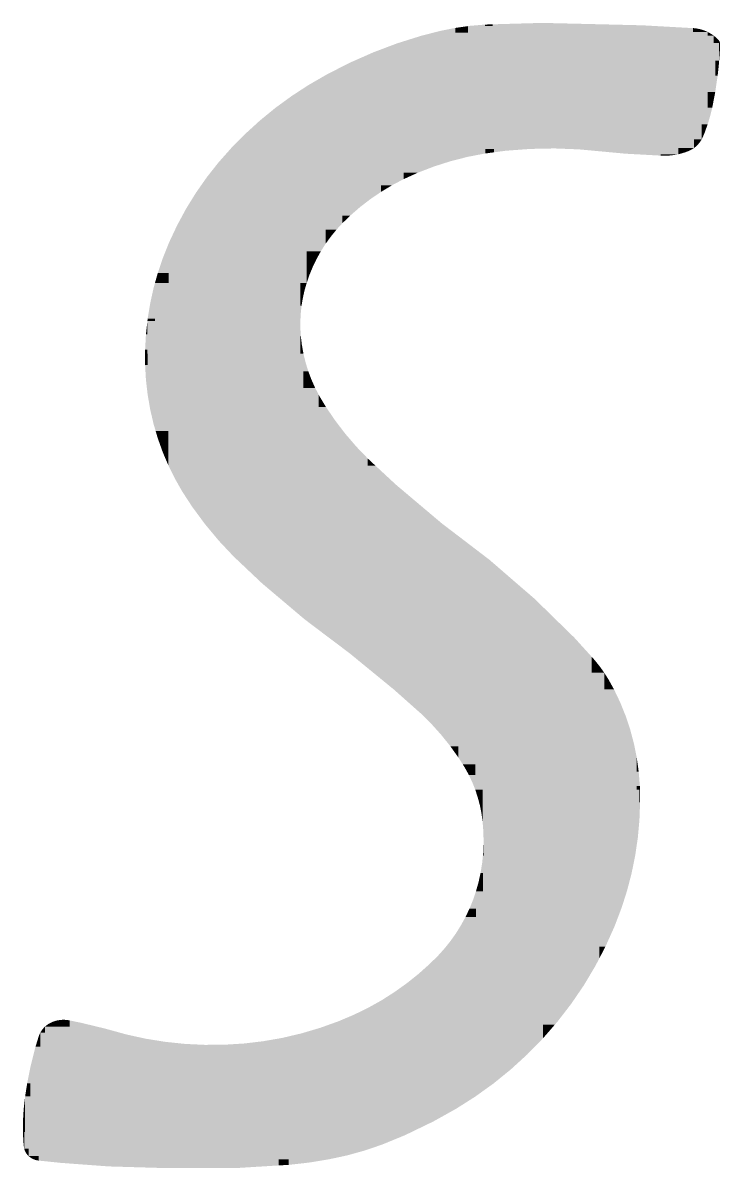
# Model space of a CAD drawing. Extents: x 149 to 8866, y 149 to 4853.
# Drawn here: x 5115.34 to 5137.94, y 4692.86 to 4729.99 of the extents above; entities that cross this region are included whole.
import ezdxf

# ---------------------------------------------------------------- set-up
doc = ezdxf.new("R2010")
doc.units = 0
doc.layers.add('L1D0', color=1, linetype='CONTINUOUS')

msp = doc.modelspace()

# ---------------------------------------------------------------- linework, layer by layer
at = {"layer": 'L1D0'}
for points in [[(5128.651, 4729.671), (5128.886, 4729.731), (5129.362, 4729.671), (5129.362, 4729.825)], [(5129.362, 4729.671), (5129.362, 4729.825), (5129.768, 4729.671), (5129.768, 4729.883)], [(5129.768, 4729.883), (5129.842, 4729.893), (5130.326, 4729.883), (5130.326, 4729.933)], [(5129.768, 4727.746), (5129.768, 4729.883), (5133.782, 4727.746), (5133.782, 4729.883)], [(5130.326, 4729.883), (5130.326, 4729.933), (5130.569, 4729.883), (5130.569, 4729.941)], [(5130.569, 4729.883), (5130.569, 4729.941), (5132.175, 4729.883), (5132.175, 4729.987)], [(5132.175, 4729.883), (5132.175, 4729.987), (5133.782, 4729.883), (5133.782, 4729.949)], [(5133.782, 4728.759), (5133.782, 4729.949), (5135.423, 4728.759), (5135.423, 4729.909)], [(5135.423, 4729.333), (5135.423, 4729.909), (5137.063, 4729.333), (5137.063, 4729.818)], [(5137.063, 4729.807), (5137.063, 4729.818), (5137.177, 4729.807), (5137.1, 4729.816)], [(5137.063, 4729.775), (5137.063, 4729.807), (5137.177, 4729.775), (5137.177, 4729.807)], [(5137.063, 4729.693), (5137.063, 4729.775), (5137.327, 4729.693), (5137.327, 4729.775)], [(5137.177, 4729.775), (5137.177, 4729.807), (5137.327, 4729.775), (5137.253, 4729.793)], [(5137.327, 4729.725), (5137.327, 4729.775), (5137.473, 4729.725), (5137.401, 4729.752)], [(5127.473, 4729.324), (5128.254, 4729.569), (5128.651, 4729.324), (5128.651, 4729.671)], [(5128.651, 4729.324), (5128.651, 4729.671), (5129.768, 4729.324), (5129.768, 4729.671)], [(5137.063, 4729.573), (5137.063, 4729.693), (5137.543, 4729.573), (5137.543, 4729.693)], [(5137.063, 4729.333), (5137.063, 4729.573), (5137.739, 4729.333), (5137.739, 4729.573)], [(5137.327, 4729.693), (5137.327, 4729.725), (5137.543, 4729.693), (5137.473, 4729.725)], [(5137.543, 4729.618), (5137.543, 4729.693), (5137.676, 4729.618), (5137.611, 4729.657)], [(5137.543, 4729.573), (5137.543, 4729.618), (5137.739, 4729.573), (5137.676, 4729.618)], [(5137.739, 4729.526), (5137.739, 4729.573), (5137.799, 4729.526)], [(5137.739, 4729.474), (5137.739, 4729.526), (5137.856, 4729.474), (5137.799, 4729.526)], [(5137.739, 4729.447), (5137.739, 4729.474), (5137.883, 4729.447), (5137.856, 4729.474)], [(5137.739, 4729.388), (5137.739, 4729.447), (5137.883, 4729.388), (5137.883, 4729.447)], [(5137.739, 4729.333), (5137.739, 4729.388), (5137.925, 4729.333), (5137.925, 4729.388)], [(5137.883, 4729.413), (5137.883, 4729.447), (5137.91, 4729.413), (5137.893, 4729.436)], [(5137.883, 4729.388), (5137.883, 4729.413), (5137.925, 4729.388), (5137.91, 4729.413)], [(5137.925, 4729.333), (5137.925, 4729.388), (5137.942, 4729.333), (5137.935, 4729.361)], [(5125.958, 4728.705), (5126.707, 4729.035), (5127.473, 4728.705), (5127.473, 4729.324)], [(5127.473, 4728.705), (5127.473, 4729.324), (5129.768, 4728.705), (5129.768, 4729.324)], [(5135.423, 4728.759), (5135.423, 4729.333), (5137.914, 4728.759), (5137.914, 4729.333)], [(5137.914, 4729.304), (5137.914, 4729.333), (5137.945, 4729.304), (5137.942, 4729.333)], [(5137.914, 4729.29), (5137.914, 4729.304), (5137.945, 4729.29), (5137.945, 4729.304)], [(5137.914, 4729.024), (5137.914, 4729.29), (5137.935, 4729.024), (5137.945, 4729.29)], [(5137.914, 4728.759), (5137.914, 4729.024), (5137.935, 4729.024)], [(5124.873, 4728.131), (5125.228, 4728.335), (5125.958, 4728.131), (5125.958, 4728.705)], [(5125.958, 4727.616), (5125.958, 4728.705), (5129.768, 4727.616), (5129.768, 4728.705)], [(5133.782, 4727.746), (5133.782, 4728.759), (5137.788, 4727.746), (5137.788, 4728.759)], [(5137.788, 4728.597), (5137.788, 4728.759), (5137.901, 4728.597), (5137.914, 4728.759)], [(5137.788, 4728.274), (5137.788, 4728.597), (5137.865, 4728.274), (5137.901, 4728.597)], [(5137.788, 4727.746), (5137.788, 4728.274), (5137.841, 4728.113), (5137.865, 4728.274)], [(5124.052, 4727.616), (5124.593, 4727.969), (5124.873, 4727.616), (5124.873, 4728.131)], [(5124.873, 4727.616), (5124.873, 4728.131), (5125.958, 4727.616), (5125.958, 4728.131)], [(5123.029, 4726.827), (5123.529, 4727.235), (5124.052, 4726.827), (5124.052, 4727.616)], [(5124.052, 4725.646), (5124.052, 4727.616), (5129.768, 4725.646), (5129.768, 4727.616)], [(5129.768, 4725.901), (5129.768, 4727.746), (5131.789, 4725.901), (5131.789, 4727.746)], [(5131.789, 4725.901), (5131.789, 4727.746), (5132.576, 4725.917), (5132.576, 4727.746)], [(5132.576, 4725.917), (5132.576, 4727.746), (5133.754, 4725.917), (5133.754, 4727.746)], [(5133.754, 4726.697), (5133.754, 4727.746), (5137.541, 4726.697), (5137.541, 4727.746)], [(5137.541, 4727.383), (5137.541, 4727.746), (5137.718, 4727.383), (5137.788, 4727.746)], [(5137.541, 4727.244), (5137.541, 4727.383), (5137.691, 4727.244), (5137.718, 4727.383)], [(5137.541, 4726.697), (5137.541, 4727.244), (5137.623, 4726.969), (5137.691, 4727.244)], [(5122.55, 4726.391), (5123.029, 4726.827), (5124.052, 4726.391), (5124.052, 4726.827)], [(5133.754, 4725.851), (5133.754, 4726.697), (5136.015, 4725.851), (5136.015, 4726.697)], [(5136.015, 4726.213), (5136.015, 4726.697), (5137.35, 4726.213), (5137.35, 4726.697)], [(5137.35, 4726.43), (5137.35, 4726.697), (5137.445, 4726.43), (5137.541, 4726.697)], [(5137.35, 4726.3), (5137.35, 4726.43), (5137.391, 4726.3), (5137.445, 4726.43)], [(5121.882, 4725.69), (5122.096, 4725.932), (5122.55, 4725.69), (5122.55, 4726.391)], [(5122.55, 4725.69), (5122.55, 4726.391), (5124.052, 4725.69), (5124.052, 4726.391)], [(5136.015, 4725.93), (5136.015, 4726.213), (5137.099, 4725.93), (5137.099, 4726.213)], [(5137.099, 4726.159), (5137.099, 4726.213), (5137.317, 4726.159), (5137.35, 4726.213)], [(5137.099, 4726.107), (5137.099, 4726.159), (5137.28, 4726.107), (5137.317, 4726.159)], [(5137.099, 4726.058), (5137.099, 4726.107), (5137.24, 4726.058), (5137.28, 4726.107)], [(5137.099, 4726.012), (5137.099, 4726.058), (5137.196, 4726.012), (5137.24, 4726.058)], [(5137.35, 4726.213), (5137.35, 4726.3), (5137.379, 4726.27), (5137.391, 4726.3)], [(5121.414, 4725.126), (5121.679, 4725.462), (5121.882, 4725.126), (5121.882, 4725.69)], [(5121.882, 4725.126), (5121.882, 4725.69), (5124.052, 4725.126), (5124.052, 4725.69)], [(5129.768, 4725.646), (5129.768, 4725.901), (5130.331, 4725.754), (5130.331, 4725.901)], [(5130.331, 4725.754), (5130.331, 4725.901), (5130.614, 4725.791), (5130.614, 4725.901)], [(5130.614, 4725.791), (5130.614, 4725.901), (5131.004, 4725.843), (5131.789, 4725.901)], [(5133.754, 4725.851), (5133.362, 4725.887), (5133.754, 4725.917), (5132.576, 4725.917)], [(5136.015, 4725.684), (5134.883, 4725.746), (5136.015, 4725.851), (5133.754, 4725.851)], [(5136.015, 4725.73), (5136.015, 4725.93), (5136.594, 4725.73), (5136.594, 4725.93)], [(5136.08, 4725.681), (5136.015, 4725.684), (5136.08, 4725.73), (5136.015, 4725.73)], [(5136.08, 4725.681), (5136.08, 4725.73), (5136.209, 4725.681), (5136.209, 4725.73)], [(5136.209, 4725.681), (5136.209, 4725.73), (5136.339, 4725.69), (5136.339, 4725.73)], [(5136.339, 4725.69), (5136.339, 4725.73), (5136.467, 4725.707), (5136.594, 4725.73)], [(5136.594, 4725.825), (5136.594, 4725.93), (5136.904, 4725.825), (5136.904, 4725.93)], [(5136.594, 4725.73), (5136.594, 4725.825), (5136.72, 4725.762), (5136.72, 4725.825)], [(5136.72, 4725.762), (5136.72, 4725.825), (5136.843, 4725.802), (5136.904, 4725.825)], [(5136.904, 4725.895), (5136.904, 4725.93), (5137.046, 4725.895), (5137.099, 4725.93)], [(5136.904, 4725.863), (5136.904, 4725.895), (5136.99, 4725.863), (5137.046, 4725.895)], [(5136.904, 4725.825), (5136.904, 4725.863), (5136.933, 4725.836), (5136.99, 4725.863)], [(5137.099, 4725.93), (5137.099, 4726.012), (5137.149, 4725.969), (5137.196, 4726.012)], [(5124.052, 4725.126), (5124.052, 4725.646), (5128.133, 4725.126), (5128.133, 4725.646)], [(5128.133, 4725.331), (5128.133, 4725.646), (5128.667, 4725.331), (5128.667, 4725.646)], [(5128.133, 4725.126), (5128.133, 4725.331), (5128.667, 4725.331)], [(5128.667, 4725.331), (5128.667, 4725.646), (5129.213, 4725.505), (5129.213, 4725.646)], [(5129.213, 4725.505), (5129.213, 4725.646), (5129.768, 4725.646)], [(5120.951, 4724.483), (5121.301, 4724.983), (5121.414, 4724.483), (5121.414, 4725.126)], [(5121.414, 4723.964), (5121.414, 4725.126), (5125.153, 4723.964), (5125.153, 4725.126)], [(5125.153, 4724.507), (5125.153, 4725.126), (5126.948, 4724.507), (5126.948, 4725.126)], [(5126.948, 4724.92), (5126.948, 4725.126), (5127.681, 4724.92), (5127.681, 4725.126)], [(5126.948, 4724.724), (5126.948, 4724.92), (5127.308, 4724.724), (5127.681, 4724.92)], [(5127.681, 4724.92), (5127.681, 4725.126), (5127.873, 4725.007), (5128.133, 4725.126)], [(5126.948, 4724.507), (5126.948, 4724.724), (5127.308, 4724.724)], [(5120.63, 4723.964), (5120.951, 4724.483), (5121.414, 4723.964), (5121.414, 4724.483)], [(5125.153, 4724.012), (5125.153, 4724.507), (5126.266, 4724.012), (5126.266, 4724.507)], [(5126.266, 4724.012), (5126.266, 4724.507), (5126.6, 4724.269), (5126.948, 4724.507)], [(5120.34, 4723.427), (5120.63, 4723.964), (5120.63, 4723.427)], [(5120.63, 4722.825), (5120.63, 4723.964), (5125.153, 4722.825), (5125.153, 4723.964)], [(5125.153, 4723.735), (5125.153, 4724.012), (5125.947, 4723.735), (5126.266, 4724.012)], [(5125.153, 4723.489), (5125.153, 4723.735), (5125.694, 4723.489), (5125.694, 4723.735)], [(5125.153, 4723.278), (5125.153, 4723.489), (5125.501, 4723.278), (5125.694, 4723.489)], [(5125.694, 4723.489), (5125.694, 4723.735), (5125.797, 4723.589), (5125.947, 4723.735)], [(5120.08, 4722.874), (5120.34, 4723.427), (5120.63, 4722.874), (5120.63, 4723.427)], [(5125.153, 4723.056), (5125.153, 4723.278), (5125.321, 4723.056), (5125.501, 4723.278)], [(5119.873, 4722.356), (5119.966, 4722.591), (5120.06, 4722.356), (5120.06, 4722.825)], [(5120.06, 4722.825), (5120.08, 4722.874), (5120.63, 4722.825), (5120.63, 4722.874)], [(5120.06, 4721.558), (5120.06, 4722.825), (5124.54, 4721.558), (5124.54, 4722.825)], [(5124.54, 4722.583), (5124.54, 4722.825), (5125, 4722.583), (5125.153, 4722.825)], [(5125.153, 4722.825), (5125.153, 4723.056), (5125.321, 4723.056)], [(5119.71, 4721.876), (5119.873, 4722.356), (5120.06, 4721.876), (5120.06, 4722.356)], [(5124.54, 4722.334), (5124.54, 4722.583), (5124.861, 4722.334), (5125, 4722.583)], [(5124.54, 4722.076), (5124.54, 4722.334), (5124.737, 4722.076), (5124.861, 4722.334)], [(5124.54, 4721.813), (5124.54, 4722.076), (5124.628, 4721.813), (5124.737, 4722.076)], [(5119.621, 4721.558), (5119.71, 4721.876), (5120.06, 4721.558), (5120.06, 4721.876)], [(5124.54, 4721.558), (5124.54, 4721.813), (5124.581, 4721.677), (5124.628, 4721.813)], [(5119.465, 4720.895), (5119.574, 4721.389), (5119.621, 4720.895), (5119.621, 4721.558)], [(5119.621, 4720.322), (5119.621, 4721.558), (5124.334, 4720.322), (5124.334, 4721.558)], [(5124.334, 4721.317), (5124.334, 4721.558), (5124.47, 4721.317), (5124.54, 4721.558)], [(5124.334, 4721.071), (5124.334, 4721.317), (5124.416, 4721.071), (5124.47, 4721.317)], [(5119.383, 4720.396), (5119.465, 4720.895), (5119.621, 4720.396), (5119.621, 4720.895)], [(5124.334, 4720.823), (5124.334, 4721.071), (5124.374, 4720.823), (5124.416, 4721.071)], [(5124.334, 4720.322), (5124.334, 4720.823), (5124.347, 4720.573), (5124.374, 4720.823)], [(5119.327, 4719.892), (5119.375, 4720.322), (5119.375, 4719.892)], [(5119.375, 4720.322), (5119.383, 4720.396), (5119.621, 4720.322), (5119.621, 4720.396)], [(5119.375, 4719.26), (5119.375, 4720.322), (5124.334, 4719.26), (5124.334, 4720.322)], [(5124.334, 4719.82), (5124.334, 4720.322), (5124.351, 4719.82), (5124.335, 4720.07)], [(5119.3, 4719.388), (5119.327, 4719.892), (5119.375, 4719.388), (5119.375, 4719.892)], [(5124.334, 4719.694), (5124.334, 4719.82), (5124.366, 4719.694), (5124.351, 4719.82)], [(5119.3, 4719.26), (5119.3, 4719.388), (5119.375, 4719.26), (5119.375, 4719.388)], [(5124.334, 4719.549), (5124.334, 4719.694), (5124.383, 4719.549), (5124.366, 4719.694)], [(5124.334, 4719.26), (5124.334, 4719.549), (5124.435, 4719.26), (5124.383, 4719.549)], [(5119.3, 4718.893), (5119.3, 4719.26), (5119.383, 4718.893), (5119.383, 4719.26)], [(5119.383, 4717.93), (5119.383, 4719.26), (5124.435, 4717.93), (5124.435, 4719.26)], [(5124.435, 4718.693), (5124.435, 4719.26), (5124.591, 4718.693), (5124.505, 4718.974)], [(5119.327, 4718.411), (5119.3, 4718.893), (5119.383, 4718.411), (5119.383, 4718.893)], [(5124.435, 4718.418), (5124.435, 4718.693), (5124.695, 4718.418), (5124.591, 4718.693)], [(5119.383, 4717.93), (5119.327, 4718.411), (5119.383, 4718.411)], [(5124.435, 4718.15), (5124.435, 4718.418), (5124.815, 4718.15), (5124.695, 4718.418)], [(5119.465, 4717.454), (5119.383, 4717.93), (5119.642, 4717.454), (5119.642, 4717.93)], [(5119.642, 4716.752), (5119.642, 4717.93), (5124.93, 4716.752), (5124.93, 4717.93)], [(5124.435, 4717.93), (5124.435, 4718.15), (5124.93, 4717.93), (5124.815, 4718.15)], [(5124.93, 4717.533), (5124.93, 4717.93), (5125.165, 4717.533), (5124.951, 4717.89)], [(5124.93, 4717.088), (5124.93, 4717.533), (5125.468, 4717.088), (5125.165, 4717.533)], [(5119.642, 4716.752), (5119.574, 4716.983), (5119.642, 4717.454), (5119.465, 4717.454)], [(5119.71, 4716.522), (5119.642, 4716.752), (5120.058, 4716.522), (5120.058, 4716.752)], [(5120.058, 4715.63), (5120.058, 4716.752), (5124.93, 4715.63), (5124.93, 4716.752)], [(5124.93, 4716.66), (5124.93, 4717.088), (5125.796, 4716.66), (5125.468, 4717.088)], [(5119.871, 4716.071), (5119.71, 4716.522), (5120.058, 4716.071), (5120.058, 4716.522)], [(5124.93, 4716.251), (5124.93, 4716.66), (5126.147, 4716.251), (5125.796, 4716.66)], [(5120.058, 4715.63), (5119.871, 4716.071), (5120.058, 4716.071)], [(5124.93, 4715.863), (5124.93, 4716.251), (5126.521, 4715.863), (5126.147, 4716.251)], [(5124.93, 4715.63), (5124.93, 4715.863), (5126.521, 4715.63), (5126.521, 4715.863)], [(5126.521, 4715.63), (5126.521, 4715.863), (5126.771, 4715.63), (5126.718, 4715.679)], [(5120.272, 4715.201), (5120.058, 4715.63), (5120.831, 4715.201), (5120.831, 4715.63)], [(5120.831, 4714.292), (5120.831, 4715.63), (5126.771, 4714.292), (5126.771, 4715.63)], [(5126.771, 4715.015), (5126.771, 4715.63), (5127.433, 4715.015)], [(5120.509, 4714.785), (5120.272, 4715.201), (5120.831, 4714.785), (5120.831, 4715.201)], [(5126.771, 4713.757), (5126.771, 4715.015), (5128.924, 4713.757), (5127.433, 4715.015)], [(5120.831, 4714.292), (5120.64, 4714.584), (5120.831, 4714.785), (5120.509, 4714.785)], [(5121.247, 4713.729), (5120.831, 4714.292), (5121.72, 4713.729), (5121.72, 4714.292)], [(5121.72, 4713.165), (5121.72, 4714.292), (5126.771, 4713.165), (5126.771, 4714.292)], [(5121.72, 4713.165), (5121.695, 4713.192), (5121.72, 4713.729), (5121.247, 4713.729)], [(5126.771, 4713.165), (5126.771, 4713.757), (5129.7, 4713.165), (5128.924, 4713.757)], [(5122.429, 4712.442), (5122.175, 4712.682), (5122.429, 4713.165), (5121.72, 4713.165)], [(5122.429, 4712.442), (5122.429, 4713.165), (5124.466, 4712.442), (5124.466, 4713.165)], [(5124.466, 4710.654), (5124.466, 4713.165), (5129.7, 4710.654), (5129.7, 4713.165)], [(5129.7, 4711.945), (5129.7, 4713.165), (5131.199, 4711.945), (5130.468, 4712.578)], [(5123.086, 4711.821), (5122.429, 4712.442), (5124.466, 4711.821), (5124.466, 4712.442)], [(5129.7, 4711.315), (5129.7, 4711.945), (5131.929, 4711.315), (5131.199, 4711.945)], [(5124.466, 4710.654), (5123.086, 4711.821), (5124.466, 4711.821)], [(5129.7, 4710.654), (5129.7, 4711.315), (5132.605, 4710.654), (5131.929, 4711.315)], [(5125.187, 4710.109), (5124.466, 4710.654), (5127.361, 4710.109), (5127.361, 4710.654)], [(5127.361, 4708.377), (5127.361, 4710.654), (5132.605, 4708.377), (5132.605, 4710.654)], [(5132.605, 4710.055), (5132.605, 4710.654), (5133.219, 4710.055), (5132.618, 4710.641)], [(5125.93, 4709.549), (5125.187, 4710.109), (5127.361, 4709.549), (5127.361, 4710.109)], [(5132.605, 4709.432), (5132.605, 4710.055), (5133.783, 4709.432), (5133.219, 4710.055)], [(5127.361, 4708.377), (5125.93, 4709.549), (5127.361, 4709.549)], [(5132.605, 4708.918), (5132.605, 4709.432), (5133.783, 4708.918), (5133.783, 4709.432)], [(5133.783, 4709.131), (5133.783, 4709.432), (5134.036, 4709.131), (5133.871, 4709.335)], [(5133.783, 4708.918), (5133.783, 4709.131), (5134.188, 4708.918), (5134.036, 4709.131)], [(5132.605, 4708.377), (5132.605, 4708.918), (5134.188, 4708.377), (5134.188, 4708.918)], [(5134.188, 4708.696), (5134.188, 4708.918), (5134.328, 4708.696)], [(5134.188, 4708.581), (5134.188, 4708.696), (5134.392, 4708.581), (5134.328, 4708.696)], [(5128.065, 4707.752), (5127.37, 4708.37), (5128.065, 4708.377), (5127.361, 4708.377)], [(5128.065, 4707.752), (5128.065, 4708.377), (5129.457, 4707.752), (5129.457, 4708.377)], [(5129.457, 4707.079), (5129.457, 4708.377), (5134.505, 4707.079), (5134.505, 4708.377)], [(5134.188, 4708.377), (5134.188, 4708.581), (5134.505, 4708.377), (5134.392, 4708.581)], [(5134.505, 4707.522), (5134.505, 4708.377), (5134.881, 4707.522), (5134.706, 4707.955)], [(5128.243, 4707.595), (5128.065, 4707.752), (5129.457, 4707.595), (5129.457, 4707.752)], [(5128.581, 4707.26), (5128.243, 4707.595), (5129.457, 4707.26), (5129.457, 4707.595)], [(5134.505, 4707.079), (5134.505, 4707.522), (5135.029, 4707.079), (5134.881, 4707.522)], [(5128.899, 4706.907), (5128.581, 4707.26), (5129.457, 4706.907), (5129.457, 4707.26)], [(5129.197, 4706.536), (5128.899, 4706.907), (5129.457, 4706.536), (5129.457, 4706.907)], [(5129.457, 4706.17), (5129.457, 4707.079), (5135.029, 4706.17), (5135.029, 4707.079)], [(5135.029, 4706.17), (5135.029, 4707.079), (5135.242, 4706.17), (5135.149, 4706.627)], [(5129.457, 4706.17), (5129.197, 4706.536), (5129.457, 4706.536)], [(5129.472, 4706.149), (5129.457, 4706.17), (5130.006, 4706.149), (5130.006, 4706.17)], [(5129.6, 4705.948), (5129.472, 4706.149), (5130.006, 4705.948), (5130.006, 4706.149)], [(5130.006, 4705.123), (5130.006, 4706.17), (5135.242, 4705.123), (5135.242, 4706.17)], [(5135.242, 4705.707), (5135.242, 4706.17), (5135.306, 4705.707)], [(5129.67, 4705.836), (5129.6, 4705.948), (5130.006, 4705.836), (5130.006, 4705.948)], [(5129.797, 4705.605), (5129.67, 4705.836), (5130.006, 4705.605), (5130.006, 4705.836)], [(5135.242, 4705.241), (5135.242, 4705.707), (5135.343, 4705.241), (5135.306, 4705.707)], [(5130.006, 4705.123), (5129.909, 4705.367), (5130.006, 4705.605), (5129.797, 4705.605)], [(5135.242, 4705.123), (5135.242, 4705.241), (5135.345, 4705.123), (5135.343, 4705.241)], [(5130.088, 4704.873), (5130.006, 4705.123), (5130.246, 4704.873), (5130.246, 4705.123)], [(5130.156, 4704.618), (5130.088, 4704.873), (5130.246, 4704.618), (5130.246, 4704.873)], [(5130.246, 4704.067), (5130.246, 4705.123), (5135.323, 4704.067), (5135.323, 4705.123)], [(5135.323, 4705.008), (5135.323, 4705.123), (5135.347, 4705.008), (5135.345, 4705.123)], [(5135.323, 4704.717), (5135.323, 4705.008), (5135.351, 4704.717), (5135.347, 4705.008)], [(5130.207, 4704.36), (5130.156, 4704.618), (5130.246, 4704.36), (5130.246, 4704.618)], [(5135.323, 4704.067), (5135.323, 4704.717), (5135.329, 4704.137), (5135.351, 4704.717)], [(5130.246, 4704.067), (5130.224, 4704.23), (5130.246, 4704.36), (5130.207, 4704.36)], [(5130.276, 4703.41), (5130.27, 4703.739), (5130.276, 4704.067), (5130.246, 4704.067)], [(5130.276, 4702.983), (5130.276, 4704.067), (5135.191, 4702.983), (5135.191, 4704.067)], [(5135.191, 4702.983), (5135.191, 4704.067), (5135.276, 4703.559), (5135.323, 4704.067)], [(5130.253, 4702.983), (5130.263, 4703.081), (5130.276, 4702.983), (5130.276, 4703.41)], [(5130.178, 4702.428), (5130.23, 4702.753), (5130.253, 4702.428), (5130.253, 4702.983)], [(5130.253, 4701.83), (5130.253, 4702.983), (5134.922, 4701.83), (5134.922, 4702.983)], [(5134.922, 4702.414), (5134.922, 4702.983), (5135.075, 4702.414), (5135.191, 4702.983)], [(5130.143, 4702.268), (5130.178, 4702.428), (5130.253, 4702.268), (5130.253, 4702.428)], [(5134.922, 4701.83), (5134.922, 4702.414), (5134.929, 4701.852), (5135.075, 4702.414)], [(5130.029, 4701.83), (5130.111, 4702.12), (5130.253, 4701.83), (5130.253, 4702.12)], [(5130.111, 4702.12), (5130.143, 4702.268), (5130.253, 4702.12), (5130.253, 4702.268)], [(5129.818, 4701.265), (5129.932, 4701.545), (5130.029, 4701.265), (5130.029, 4701.83)], [(5130.029, 4700.729), (5130.029, 4701.83), (5134.536, 4700.729), (5134.536, 4701.83)], [(5134.536, 4701.298), (5134.536, 4701.83), (5134.752, 4701.298), (5134.922, 4701.83)], [(5129.687, 4700.993), (5129.818, 4701.265), (5130.029, 4700.993), (5130.029, 4701.265)], [(5134.536, 4700.729), (5134.536, 4701.298), (5134.649, 4701.027), (5134.752, 4701.298)], [(5129.542, 4700.729), (5129.687, 4700.993), (5130.029, 4700.729), (5130.029, 4700.993)], [(5129.209, 4700.227), (5129.383, 4700.472), (5129.542, 4700.227), (5129.542, 4700.729)], [(5129.542, 4699.659), (5129.542, 4700.729), (5134.03, 4699.659), (5134.03, 4700.729)], [(5134.03, 4700.69), (5134.03, 4700.729), (5134.521, 4700.69), (5134.536, 4700.729)], [(5134.03, 4700.033), (5134.03, 4700.69), (5134.225, 4700.033), (5134.521, 4700.69)], [(5129.021, 4699.991), (5129.209, 4700.227), (5129.542, 4699.991), (5129.542, 4700.227)], [(5128.713, 4699.659), (5128.819, 4699.765), (5129.542, 4699.659), (5129.542, 4699.765)], [(5128.819, 4699.765), (5129.021, 4699.991), (5129.542, 4699.765), (5129.542, 4699.991)], [(5134.03, 4699.659), (5134.03, 4700.033), (5134.225, 4700.033)], [(5128.17, 4699.156), (5128.538, 4699.485), (5128.713, 4699.156), (5128.713, 4699.659)], [(5128.713, 4698.775), (5128.713, 4699.659), (5133.522, 4698.775), (5133.522, 4699.659)], [(5133.522, 4698.775), (5133.522, 4699.659), (5133.892, 4699.394), (5134.03, 4699.659)], [(5127.785, 4698.848), (5128.17, 4699.156), (5128.713, 4698.848), (5128.713, 4699.156)], [(5126.969, 4698.297), (5127.384, 4698.562), (5128.713, 4698.297), (5128.713, 4698.562)], [(5127.384, 4698.562), (5127.785, 4698.848), (5128.713, 4698.562), (5128.713, 4698.848)], [(5128.713, 4697.504), (5128.713, 4698.775), (5132.584, 4697.504), (5132.584, 4698.775)], [(5132.584, 4698.179), (5132.584, 4698.775), (5133.115, 4698.179), (5133.522, 4698.775)], [(5126.096, 4697.84), (5126.538, 4698.057), (5126.969, 4697.84), (5126.969, 4698.297)], [(5126.969, 4697.504), (5126.969, 4698.297), (5128.713, 4697.504), (5128.713, 4698.297)], [(5125.577, 4697.619), (5125.869, 4697.743), (5126.096, 4697.619), (5126.096, 4697.84)], [(5126.096, 4697.504), (5126.096, 4697.84), (5126.969, 4697.504), (5126.969, 4697.84)], [(5132.584, 4697.504), (5132.584, 4698.179), (5132.675, 4697.609), (5133.115, 4698.179)], [(5116.049, 4697.439), (5116.094, 4697.479), (5116.195, 4697.439), (5116.195, 4697.479)], [(5116.094, 4697.479), (5116.143, 4697.515), (5116.195, 4697.479), (5116.195, 4697.546)], [(5116.195, 4697.546), (5116.222, 4697.56), (5116.254, 4697.546), (5116.254, 4697.576)], [(5116.195, 4697.439), (5116.195, 4697.546), (5116.458, 4697.439), (5116.458, 4697.546)], [(5116.254, 4697.576), (5116.32, 4697.604), (5116.32, 4697.576)], [(5116.254, 4697.546), (5116.254, 4697.576), (5116.32, 4697.546), (5116.32, 4697.576)], [(5116.32, 4697.604), (5116.389, 4697.627), (5116.458, 4697.604), (5116.458, 4697.644)], [(5116.32, 4697.546), (5116.32, 4697.604), (5116.458, 4697.546), (5116.458, 4697.604)], [(5116.458, 4697.644), (5116.529, 4697.657), (5116.529, 4697.644)], [(5116.458, 4697.439), (5116.458, 4697.644), (5116.851, 4697.439), (5116.851, 4697.644)], [(5116.529, 4697.644), (5116.529, 4697.657), (5116.601, 4697.644), (5116.601, 4697.663)], [(5116.601, 4697.644), (5116.601, 4697.663), (5116.672, 4697.644), (5116.672, 4697.665)], [(5116.672, 4697.644), (5116.672, 4697.665), (5116.744, 4697.644), (5116.744, 4697.661)], [(5116.744, 4697.644), (5116.744, 4697.661), (5116.851, 4697.644), (5116.815, 4697.652)], [(5116.851, 4697.378), (5116.851, 4697.644), (5118.006, 4697.378), (5117.237, 4697.564)], [(5124.374, 4697.225), (5124.981, 4697.405), (5125.256, 4697.225), (5125.256, 4697.504)], [(5125.256, 4697.504), (5125.577, 4697.619), (5126.096, 4697.504), (5126.096, 4697.619)], [(5125.256, 4695.175), (5125.256, 4697.504), (5130.007, 4695.175), (5130.007, 4697.504)], [(5130.007, 4697.063), (5130.007, 4697.504), (5132.201, 4697.063), (5132.201, 4697.504)], [(5132.201, 4697.063), (5132.201, 4697.504), (5132.439, 4697.336), (5132.584, 4697.504)], [(5115.745, 4696.788), (5115.843, 4697.107), (5115.901, 4696.788), (5115.901, 4697.107)], [(5115.843, 4697.107), (5115.852, 4697.137), (5115.901, 4697.107), (5115.901, 4697.137)], [(5115.852, 4697.137), (5115.874, 4697.194), (5115.901, 4697.137), (5115.901, 4697.194)], [(5115.874, 4697.194), (5115.901, 4697.247), (5115.901, 4697.194)], [(5115.901, 4697.247), (5115.932, 4697.3), (5116.049, 4697.247), (5116.049, 4697.3)], [(5115.901, 4696.788), (5115.901, 4697.247), (5118.006, 4696.788), (5118.006, 4697.247)], [(5115.932, 4697.3), (5115.967, 4697.35), (5116.049, 4697.3), (5116.049, 4697.35)], [(5115.967, 4697.35), (5116.006, 4697.396), (5116.049, 4697.35), (5116.049, 4697.439)], [(5116.049, 4697.247), (5116.049, 4697.439), (5116.851, 4697.247), (5116.851, 4697.439)], [(5116.851, 4697.247), (5116.851, 4697.378), (5118.006, 4697.247), (5118.006, 4697.378)], [(5118.006, 4697.188), (5118.006, 4697.378), (5118.695, 4697.188), (5118.387, 4697.273)], [(5118.006, 4696.883), (5118.006, 4697.188), (5118.695, 4696.883), (5118.695, 4697.188)], [(5118.695, 4696.883), (5118.695, 4697.188), (5119.32, 4696.883), (5119.32, 4697.051)], [(5123.133, 4696.97), (5123.757, 4697.079), (5124.374, 4696.97), (5124.374, 4697.225)], [(5124.374, 4696.97), (5124.374, 4697.225), (5125.256, 4696.97), (5125.256, 4697.225)], [(5115.583, 4696.139), (5115.745, 4696.788), (5118.006, 4696.139), (5118.006, 4696.788)], [(5118.006, 4696.139), (5118.006, 4696.883), (5120.589, 4696.139), (5120.589, 4696.883)], [(5119.32, 4696.883), (5119.32, 4697.051), (5120.589, 4696.883), (5119.952, 4696.95)], [(5120.589, 4695.178), (5120.589, 4696.883), (5121.228, 4695.178), (5121.228, 4696.852)], [(5121.228, 4695.178), (5121.228, 4696.852), (5121.868, 4695.178), (5121.868, 4696.856)], [(5121.868, 4696.856), (5122.188, 4696.876), (5122.504, 4696.856), (5122.504, 4696.895)], [(5121.868, 4695.178), (5121.868, 4696.856), (5123.133, 4695.178), (5123.133, 4696.856)], [(5122.504, 4696.856), (5122.504, 4696.895), (5123.133, 4696.856), (5123.133, 4696.97)], [(5123.133, 4695.178), (5123.133, 4696.97), (5125.256, 4695.178), (5125.256, 4696.97)], [(5130.007, 4696.544), (5130.007, 4697.063), (5131.694, 4696.544), (5132.201, 4697.063)], [(5130.007, 4696.055), (5130.007, 4696.544), (5131.159, 4696.055), (5131.694, 4696.544)], [(5115.475, 4695.601), (5115.517, 4695.812), (5115.583, 4695.601), (5115.583, 4696.139)], [(5115.583, 4695.178), (5115.583, 4696.139), (5120.589, 4695.178), (5120.589, 4696.139)], [(5130.007, 4695.175), (5130.007, 4696.055), (5130.596, 4695.598), (5131.159, 4696.055)], [(5115.409, 4695.178), (5115.475, 4695.601), (5115.583, 4695.178), (5115.583, 4695.601)], [(5115.362, 4694.769), (5115.384, 4694.964), (5115.409, 4694.769), (5115.409, 4695.178)], [(5115.409, 4694.024), (5115.409, 4695.178), (5119.959, 4694.024), (5119.959, 4695.178)], [(5119.959, 4693.14), (5119.959, 4695.178), (5125.256, 4693.14), (5125.256, 4695.178)], [(5125.256, 4694.363), (5125.256, 4695.175), (5128.637, 4694.363), (5128.637, 4695.175)], [(5128.637, 4694.786), (5128.637, 4695.175), (5129.395, 4694.786), (5130.007, 4695.175)], [(5115.339, 4694.378), (5115.362, 4694.769), (5115.409, 4694.378), (5115.409, 4694.769)], [(5128.637, 4694.363), (5128.637, 4694.786), (5129.079, 4694.609), (5129.395, 4694.786)], [(5115.337, 4694.182), (5115.339, 4694.378), (5115.409, 4694.182), (5115.409, 4694.378)], [(5115.337, 4694.024), (5115.337, 4694.182), (5115.409, 4694.024), (5115.409, 4694.182)], [(5125.256, 4693.731), (5125.256, 4694.363), (5127.259, 4693.731), (5127.259, 4694.363)], [(5127.259, 4693.731), (5127.259, 4694.363), (5127.727, 4693.923), (5128.637, 4694.363)], [(5115.353, 4693.707), (5115.337, 4694.024), (5115.381, 4693.707), (5115.381, 4694.024)], [(5115.381, 4693.481), (5115.381, 4694.024), (5117.271, 4693.481), (5117.271, 4694.024)], [(5117.271, 4692.973), (5117.271, 4694.024), (5119.959, 4692.973), (5119.959, 4694.024)], [(5125.256, 4693.428), (5125.256, 4693.731), (5126.43, 4693.428), (5126.43, 4693.731)], [(5126.43, 4693.428), (5126.43, 4693.731), (5126.987, 4693.619), (5127.259, 4693.731)], [(5115.369, 4693.549), (5115.353, 4693.707), (5115.381, 4693.549), (5115.381, 4693.707)], [(5115.381, 4693.481), (5115.372, 4693.526), (5115.381, 4693.549), (5115.369, 4693.549)], [(5115.394, 4693.437), (5115.381, 4693.481), (5115.525, 4693.437), (5115.525, 4693.481)], [(5115.412, 4693.394), (5115.394, 4693.437), (5115.525, 4693.394), (5115.525, 4693.437)], [(5115.434, 4693.353), (5115.412, 4693.394), (5115.525, 4693.353), (5115.525, 4693.394)], [(5115.525, 4693.243), (5115.525, 4693.481), (5116.561, 4693.243), (5116.561, 4693.481)], [(5117.271, 4692.973), (5116.561, 4693.026), (5117.271, 4693.481), (5116.561, 4693.481)], [(5125.256, 4693.271), (5125.256, 4693.428), (5125.863, 4693.271), (5125.863, 4693.428)], [(5125.863, 4693.271), (5125.863, 4693.428), (5126.43, 4693.428)], [(5115.46, 4693.315), (5115.434, 4693.353), (5115.525, 4693.315), (5115.525, 4693.353)], [(5115.489, 4693.28), (5115.46, 4693.315), (5115.525, 4693.28), (5115.525, 4693.315)], [(5115.525, 4693.243), (5115.505, 4693.263), (5115.525, 4693.28), (5115.489, 4693.28)], [(5115.615, 4693.177), (5115.568, 4693.208), (5115.615, 4693.243), (5115.525, 4693.243)], [(5115.615, 4693.177), (5115.615, 4693.243), (5115.852, 4693.177), (5115.852, 4693.243)], [(5115.716, 4693.129), (5115.664, 4693.151), (5115.716, 4693.177), (5115.615, 4693.177)], [(5115.716, 4693.129), (5115.716, 4693.177), (5115.852, 4693.129), (5115.852, 4693.177)], [(5115.769, 4693.113), (5115.716, 4693.129), (5115.769, 4693.129)], [(5115.769, 4693.113), (5115.769, 4693.129), (5115.852, 4693.113), (5115.852, 4693.129)], [(5115.852, 4693.099), (5115.824, 4693.102), (5115.852, 4693.113), (5115.769, 4693.113)], [(5116.561, 4693.026), (5115.852, 4693.099), (5116.561, 4693.243), (5115.852, 4693.243)], [(5119.959, 4692.856), (5119.959, 4693.14), (5120.935, 4692.857), (5120.935, 4693.14)], [(5120.935, 4692.857), (5120.935, 4693.14), (5122.284, 4692.859), (5122.284, 4693.14)], [(5122.284, 4692.859), (5122.284, 4693.14), (5123.631, 4692.942), (5123.631, 4693.14)], [(5123.631, 4692.942), (5123.631, 4693.14), (5123.958, 4692.961), (5123.958, 4693.14)], [(5123.958, 4692.961), (5123.958, 4693.14), (5124.609, 4693.034), (5124.609, 4693.14)], [(5124.609, 4693.034), (5124.609, 4693.14), (5125.256, 4693.14)], [(5125.256, 4693.14), (5125.256, 4693.271), (5125.576, 4693.208), (5125.863, 4693.271)], [(5119.959, 4692.856), (5118.127, 4692.91), (5119.959, 4692.973), (5117.271, 4692.973)]]:
    msp.add_solid(points, dxfattribs=at)

doc.saveas('drawing.dxf')
